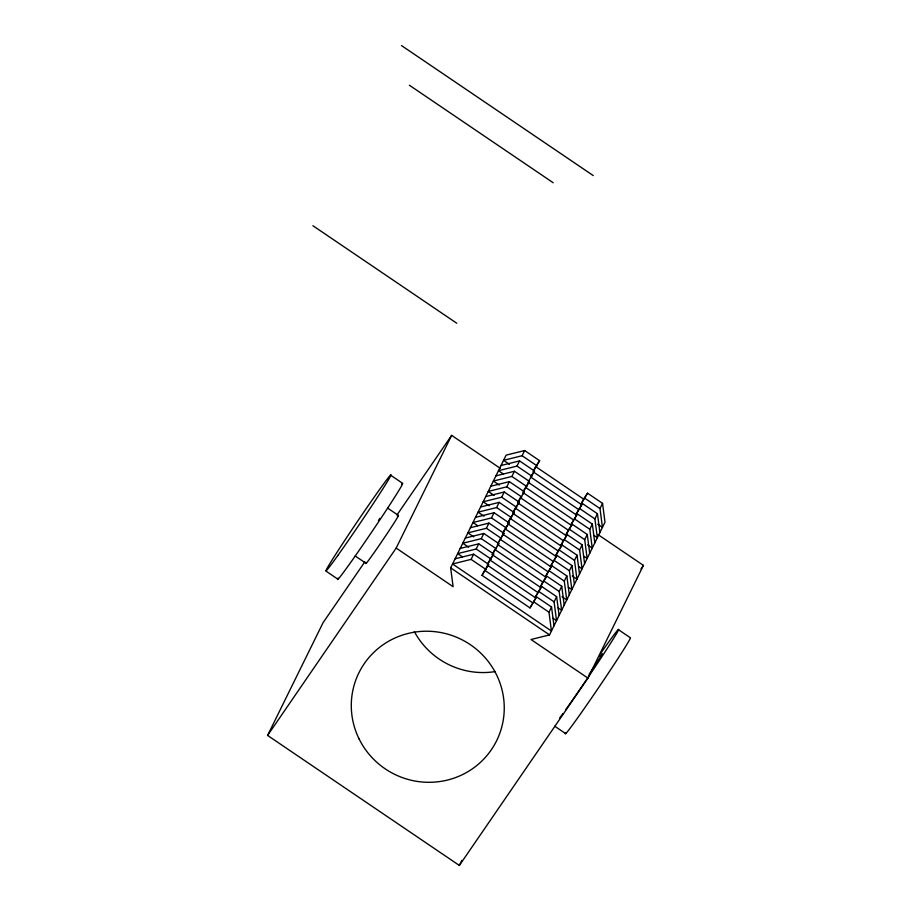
<?xml version="1.0" encoding="UTF-8"?>
<svg xmlns="http://www.w3.org/2000/svg" width="911" height="911" viewBox="0 0 911 911"><rect width="100%" height="100%" fill="white"/><g stroke="black" fill="none" stroke-linecap="round" stroke-linejoin="round"><path stroke-width="1.37" d="M598.094 534.655L643.405 565.378L587.937 678.114L459.36 865.45L267.595 735.428L323.063 622.703L364.855 561.814M267.595 735.428L396.171 548.08L451.64 435.356L500.435 468.448M396.171 548.08L453.109 586.684L450.649 567.86L506.117 455.136L524.645 450.535L539.631 460.704L533.06 471.739L581.002 504.238L587.572 493.204L602.547 503.362L604.995 522.185L549.527 634.91L531.011 639.511L587.937 678.114M551.542 607.022L548.991 612.203L551.44 631.027L452.562 563.977L471.089 559.377L473.64 554.195L488.626 564.353L482.056 575.388L529.997 607.899L536.568 596.864L551.542 607.022L553.99 625.834M462.378 556.803L457.664 553.615L476.191 549.014L478.742 543.833L493.728 553.99L487.954 563.852M468.653 547.238L462.765 543.241L481.293 538.652L483.843 533.47L498.818 543.628L492.259 554.662L540.2 587.162L546.759 576.128L561.745 586.285L564.194 605.109M473.754 536.875L467.867 532.878L486.394 528.278L488.945 523.096L503.92 533.254L498.158 543.127M477.671 525.704L472.968 522.515L491.496 517.915L494.047 512.734L509.021 522.891L502.451 533.926L550.392 566.437L556.963 555.403L571.949 565.56L574.397 584.372M483.957 516.138L478.07 512.153L496.597 507.552L499.148 502.371L514.123 512.529L507.552 523.563L555.494 556.074L562.064 545.029L577.05 555.186L579.498 574.01M489.059 505.776L483.172 501.779L501.688 497.19L504.238 492.008L519.224 502.166L513.462 512.028M494.161 495.413L488.273 491.416L506.789 486.816L509.34 481.634L524.326 491.792L517.755 502.838L565.697 535.338L572.267 524.303L587.253 534.461L589.702 553.284M499.251 485.039L493.375 481.054L511.891 476.453L514.442 471.272L529.428 481.429L523.666 491.291M503.179 473.879L498.476 470.691L516.992 466.09L519.543 460.909L534.529 471.067L528.756 480.928M509.454 464.314L503.567 460.317L522.094 455.728L524.645 450.535M482.056 575.388L484.094 571.243M487.658 563.989L489.196 560.88M492.259 554.662L494.81 549.481L542.751 581.981L540.2 587.162M497.861 543.263L498.886 541.191M503.476 531.853L504.5 529.781M508.065 522.527L510.103 518.382L558.044 550.893L555.494 556.074M513.166 512.164L514.692 509.055M517.755 502.838L520.306 497.645L568.248 530.156L565.697 535.338M523.37 491.428L524.895 488.319M533.573 470.702L535.611 466.557L583.552 499.057L581.002 504.238M529.997 607.899L536.568 596.864M487.157 565.025L535.099 597.536L541.658 586.49L556.644 596.659L559.092 615.472M497.36 544.3L545.29 576.8L551.861 565.765L566.847 575.923L569.295 594.746M550.392 566.437L556.963 555.403M512.654 513.2L560.595 545.7L567.166 534.666L582.152 544.824L584.6 563.647M522.857 492.464L570.798 524.975L577.369 513.941L592.344 524.098L594.803 542.91M527.959 482.101L575.9 514.613L582.471 503.567L597.445 513.724L599.905 532.548M535.099 597.536L541.658 586.49M545.29 576.8L551.861 565.765M560.595 545.7L567.166 534.666M570.798 524.975L577.369 513.941M575.9 514.613L582.471 503.567M553.011 618.262L556.541 620.653L554.093 601.841L556.644 596.659M558.113 607.899L561.643 610.29L559.195 591.467L561.745 586.285M562.041 596.728L566.744 599.928L564.296 581.104L566.847 575.923M568.316 587.162L571.846 589.565L569.398 570.741L571.949 565.56M572.233 576.003L576.948 579.191L574.499 560.379L577.05 555.186M578.519 566.437L582.049 568.828L579.601 550.005L582.152 544.824M583.621 556.063L587.151 558.466L584.703 539.642L587.253 534.461M587.538 544.903L592.252 548.103L589.793 529.28L592.344 524.098M593.813 535.338L597.354 537.729L594.894 518.917L597.445 513.724M597.741 524.178L602.444 527.367L599.996 508.543L602.547 503.362M459.36 865.45L461.843 860.405M396.991 514.977L451.64 435.356M537.217 464.211L539.631 460.704M534.529 471.067L530.509 476.92L578.451 509.431M527.014 484.948L529.428 481.429M522.72 494.138L524.326 491.792M516.013 506.846L519.224 502.166M511.709 516.036L514.123 512.529M509.021 522.891L505.001 528.744L552.943 561.256M501.517 536.773L503.92 533.254M497.212 545.962L498.818 543.628M490.505 558.671L493.728 553.99M486.212 567.872L488.626 564.353M583.552 499.057L587.572 493.204M568.248 530.156L572.267 524.303M558.044 550.893L562.064 545.029M542.751 581.981L546.759 576.128M640.991 568.897L643.405 565.378M501.016 465.51L519.543 460.909M495.926 475.872L514.442 471.272M490.824 486.235L509.34 481.634M485.722 496.597L504.238 492.008M480.621 506.971L499.148 502.371M475.519 517.334L494.047 512.734M470.418 527.697L488.945 523.096M465.316 538.059L483.843 533.47M460.214 548.433L478.742 543.833M455.113 558.796L473.64 554.195M401.466 45.55L593.232 175.572M409.369 85.224L553.193 182.747M312.928 225.723L456.753 323.246M522.094 455.728L537.08 465.885M585.021 498.385L599.996 508.543M516.992 466.09L531.978 476.248M579.92 508.759L594.894 518.917M511.891 476.453L526.877 486.611M574.818 519.122L589.793 529.28M525.408 487.283L573.349 519.794M506.789 486.816L521.775 496.973M569.717 529.485L584.703 539.642M501.688 497.19L516.674 507.347M564.615 539.847L579.601 550.005M515.205 508.019L563.146 540.519M496.597 507.552L511.572 517.71M559.513 550.221L574.499 560.379M491.496 517.915L506.47 528.073M554.412 560.584L569.398 570.741M486.394 528.278L501.369 538.435M549.31 570.946L564.296 581.104M499.9 539.107L547.841 571.618M390.648 475.212L402.639 483.342M618.375 629.626L630.355 637.746A57.951 1.628 -55.9 0 1 597.126 689.832A57.951 1.628 -55.9 0 1 565.845 732.512M481.293 538.652L496.267 548.809M544.209 581.309L559.195 591.467M476.191 549.014L491.177 559.172M539.118 591.683L554.093 601.841M489.708 559.844L537.649 592.355M471.089 559.377L486.075 569.534M534.017 602.046L548.991 612.203M484.606 570.206L532.548 602.718M387.539 508.042L398.437 515.432M450.649 567.86L549.527 634.91M355.176 555.961L366.063 563.351M325.91 571.06L337.901 579.191M554.719 726.204L565.617 733.594M600.941 652.982A57.951 1.628 -55.9 0 1 613.24 639.055A57.951 1.628 -55.9 0 1 565.515 709.942M562.816 713.7A57.951 1.628 -55.9 0 1 559.661 717.993M602.182 653.586A28.97 0.809 -55.9 0 1 589.098 674.413M599.95 656.273A28.97 0.809 -55.9 0 1 601.192 654.679M397.447 516.526A28.97 0.809 -55.9 0 1 383.952 538.333A28.97 0.809 -55.9 0 1 366.176 562.816M379.83 518.37A28.97 0.809 -55.9 0 1 378.407 520.557M401.557 484.436A57.951 1.628 -55.9 0 1 372.246 531.238A57.951 1.628 -55.9 0 1 338.118 578.098M495.265 671.578A76.775 75.237 26.2 0 1 414.334 631.574M337.787 555.539A57.951 1.628 -55.9 0 0 390.432 476.305A57.951 1.628 -55.9 0 0 346.624 537.581A57.951 1.628 -55.9 0 0 337.787 555.539M359.116 738.969A76.775 75.237 26.2 0 0 491.291 749.833A76.775 75.237 26.2 0 0 432.896 631.482A76.775 75.237 26.2 0 0 359.116 738.969"/></g></svg>
